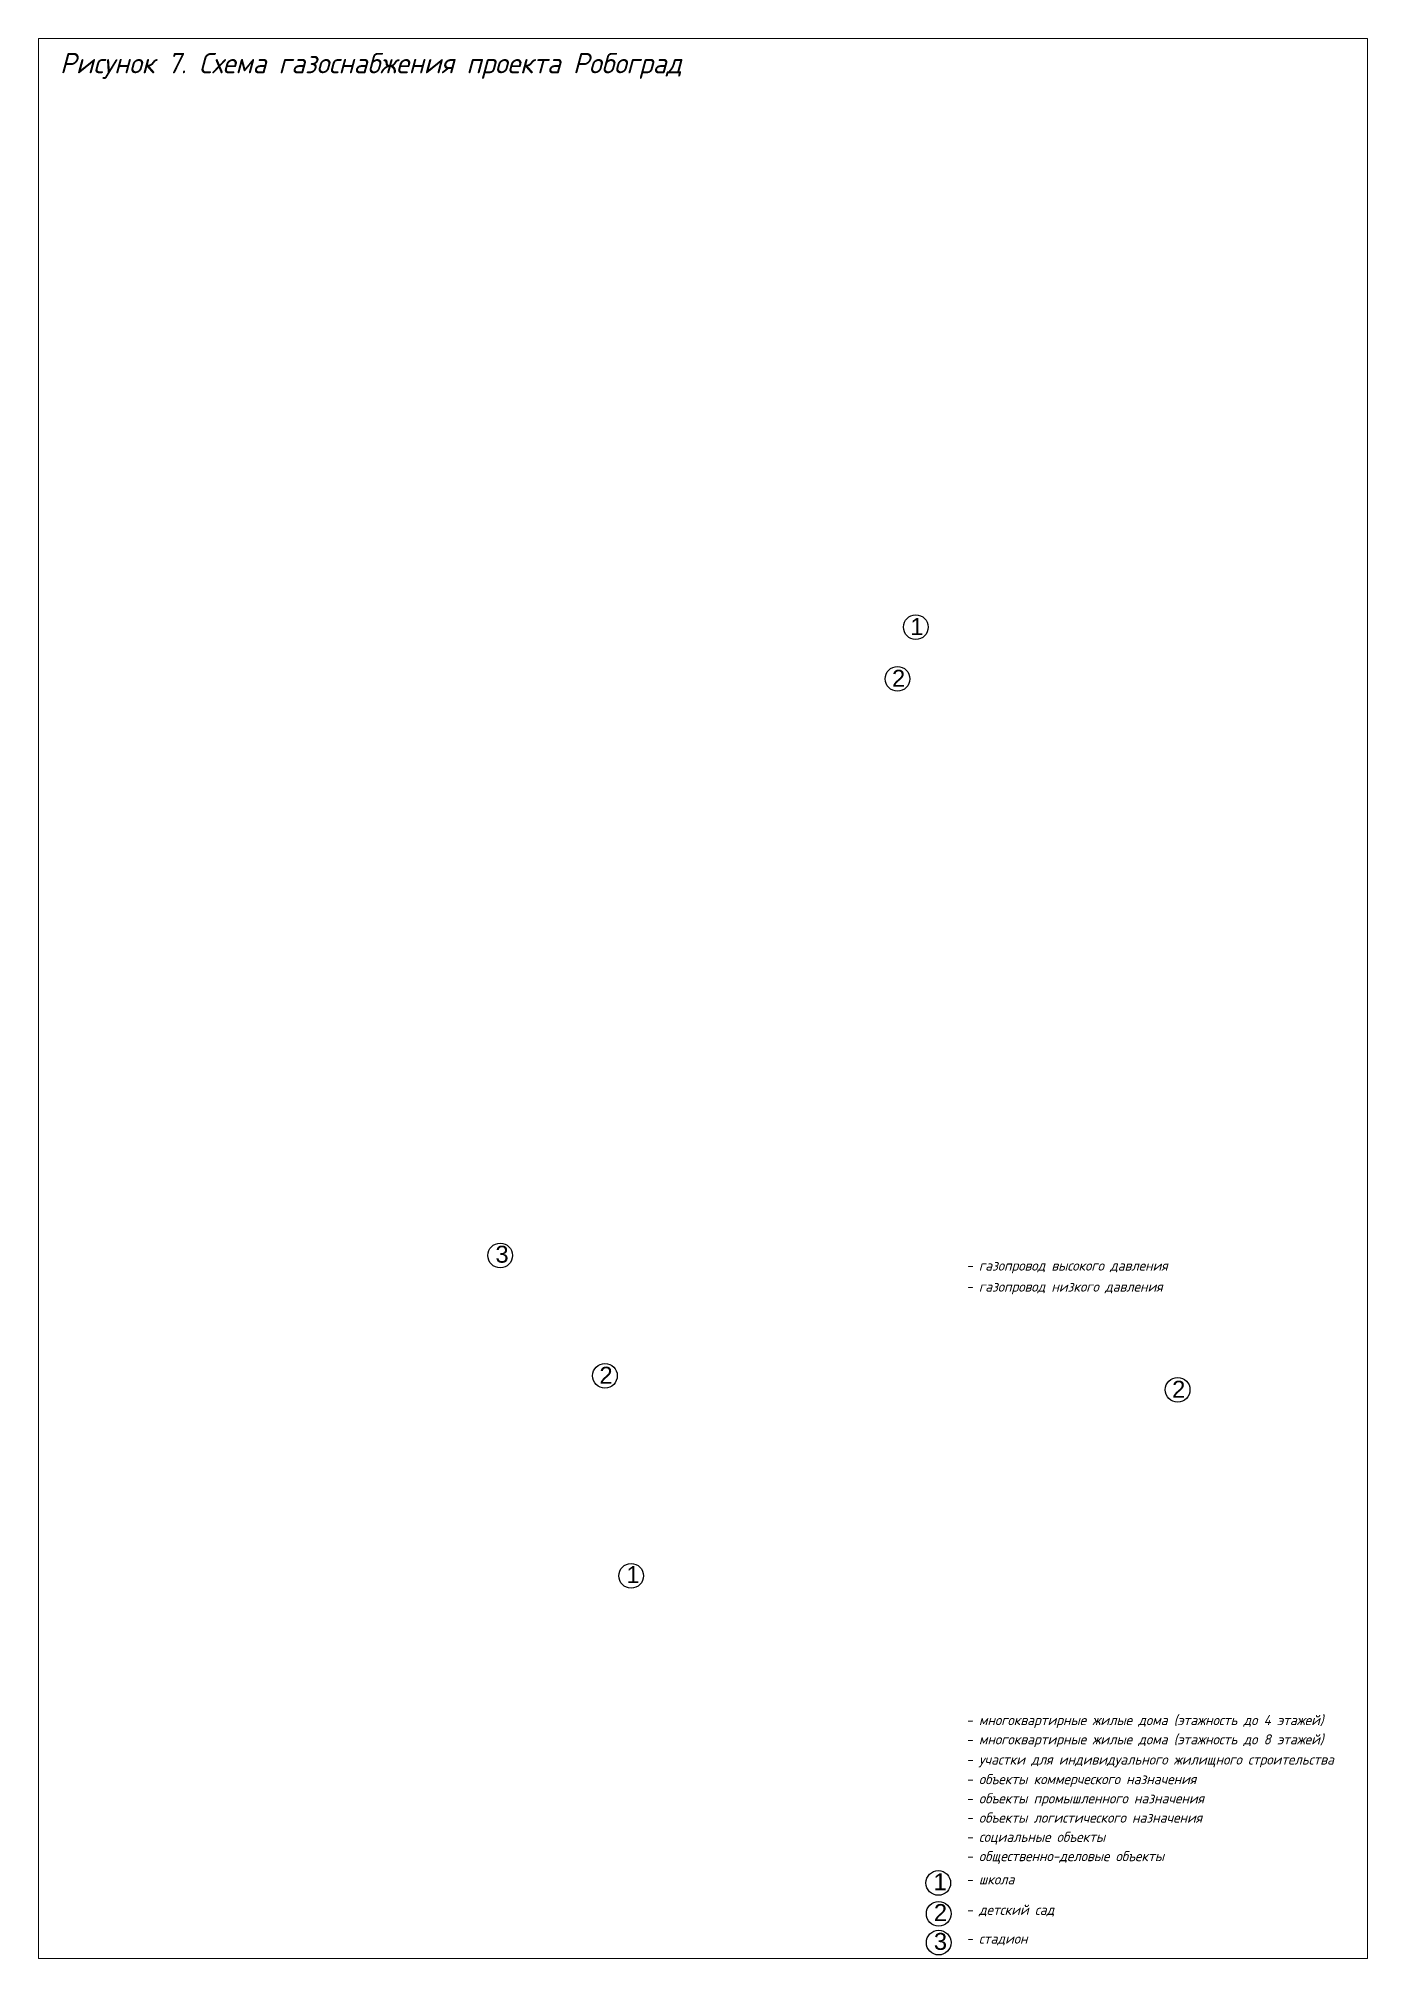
# Paper-space layout 'газ_территории_потреб' of a CAD drawing. Header units: millimetres. Extents: x 13 to 405, y 12 to 579.
import ezdxf

# ---------------------------------------------------------------- set-up
doc = ezdxf.new("R2010")
doc.units = ezdxf.units.MM
doc.styles.add('GOST-2.304_Type-B_italic', font='GOST Common Italic.ttf')
doc.styles.get("Standard").update_dxf_attribs({"font": 'arial.ttf'})

psp = doc.layouts.new('газ_территории_потреб')

# ---------------------------------------------------------------- linework, layer by layer
for centre in [(271.78, 405.07), (266.39, 389.81), (149.24, 219.78), (180.12, 184.29), (349, 180.17), (187.85, 125.3), (278.42, 34.74), (278.54, 25.64), (278.54, 17.15)]:
    psp.add_circle(centre, 3.64)

# ---------------------------------------------------------------- texts
at = {"attachment_point": 1, "style": 'GOST-2.304_Type-B_italic'}
for s, insert, char_height in [('Рисунок 7. Схема газоснабжения проекта Робоград', (19.41, 574.37), 6), ('\\pxi-3,l4,t4;- газопровод высокого давления', (283.62, 218.3), 3), ('\\pxi-3,l4,t4;- газопровод низкого давления', (283.62, 212.1), 3), ('\\pxi-3,l4,t4;- многоквартирные жилые дома (этажность до 4 этажей)', (283.62, 84.27), 3), ('\\pxi-3,l4,t4;- многоквартирные жилые дома (этажность до 8 этажей)', (283.62, 78.59), 3), ('\\pxi-3,l4,t4;- участки для индивидуального жилищного строительства', (283.62, 72.64), 3), ('\\pxi-3,l4,t4;- объекты коммерческого назначения', (283.62, 66.86), 3), ('\\pxi-3,l4,t4;- объекты промышленного назначения', (283.62, 61.19), 3), ('\\pxi-3,l4,t4;- объекты логистического назначения', (283.62, 55.51), 3), ('\\pxi-3,l4,t4;- социальные объекты', (283.62, 49.84), 3), ('\\pxi-3,l4,t4;- общественно-деловые объекты', (283.62, 44.16), 3), ('\\pxi-3,l4,t4;- школа', (283.62, 37.3), 3), ('\\pxi-3,l4,t4;- детский сад', (283.62, 28.32), 3), ('\\pxi-3,l4,t4;- стадион', (283.62, 19.83), 3)]:
    psp.add_mtext_dynamic_manual_height_columns(s, width=390.005, gutter_width=12.5, heights=[0], dxfattribs=dict(at, insert=insert, char_height=char_height))
at = {"char_height": 5, "attachment_point": 1}
for s, insert in [('1', (270.16, 407.73)), ('2', (264.78, 392.47)), ('3', (147.83, 222.64)), ('2', (178.5, 186.96)), ('2', (347.38, 182.83)), ('1', (186.44, 128.16)), ('1', (277.02, 37.6)), ('2', (277.13, 28.51)), ('3', (277.13, 20.01))]:
    psp.add_mtext_dynamic_manual_height_columns(s, width=8.5374, gutter_width=12.5, heights=[0], dxfattribs=dict(at, insert=insert))

# ---------------------------------------------------------------- viewports
at = {"layer": '0', "view_target_point": (2243449.06, 380847.38)}
psp.add_viewport(center=(209.04, 295.55), size=(391.96, 566.237), view_center_point=(587, -845.24), view_height=5603.397, dxfattribs=at)

doc.saveas('drawing.dxf')
